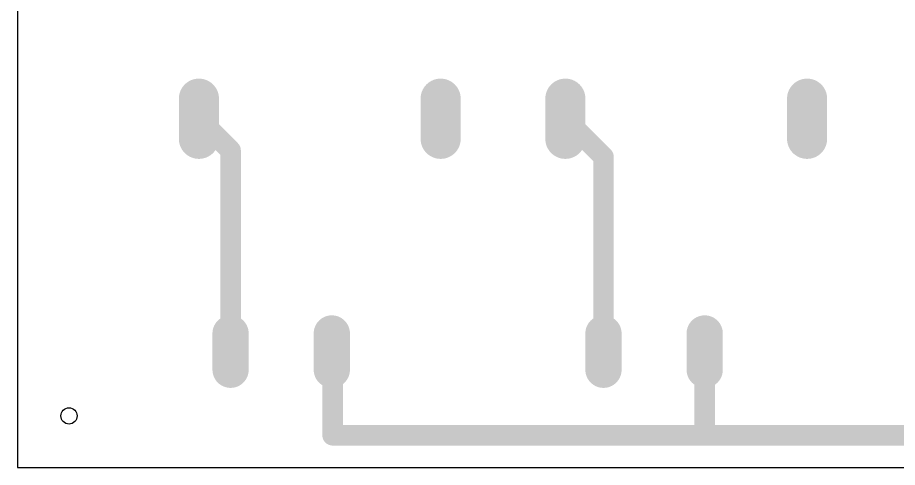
# Model space of a CAD drawing. Header units: millimetres. Extents: x 0 to 653, y 0 to 287.
# Drawn here: x 0 to 43.45, y 0 to 22.2 of the extents above; entities that cross this region are included whole.
import ezdxf

# ---------------------------------------------------------------- set-up
doc = ezdxf.new("R2010")
doc.units = ezdxf.units.MM
for name, color, linetype in [('16', 7, 'Continuous'), ('17', 7, 'Continuous'), ('20', 7, 'Continuous')]:
    doc.layers.add(name, color=color, linetype=linetype)

# ---------------------------------------------------------------- blocks, each defined once
blk = doc.blocks.new('LONGP100')
at = {"const_width": 1}
blk.add_lwpolyline([(-0.5, 0), (0.5, 0)], dxfattribs=at)
at = {"const_width": 0.5}
for points in [[(-0.5, 0.25, 1), (-0.5, -0.25)], [(0.5, -0.25, 1), (0.5, 0.25)]]:
    blk.add_lwpolyline(points, format="xyb", dxfattribs=at)

msp = doc.modelspace()

# ---------------------------------------------------------------- linework, layer by layer
at = {"layer": '16', "const_width": 1.016}
for points in [[(8.954, 17.209), (10.518, 15.645)], [(27.051, 17.209), (28.933, 15.327)], [(10.518, 15.645), (10.518, 5.715)], [(28.933, 15.327), (28.933, 5.715)], [(15.518, 5.715), (15.557, 5.675)], [(15.557, 5.675), (15.557, 1.587)], [(33.932, 5.715), (33.932, 1.627)], [(15.557, 1.587), (33.972, 1.587)], [(33.932, 1.627), (33.972, 1.587)], [(33.972, 1.587), (51.752, 1.587)]]:
    msp.add_lwpolyline(points, dxfattribs=at)
at = {"layer": '16', "const_width": 0.508}
for points in [[(9.133, 17.388, 1), (8.774, 17.029)], [(27.231, 17.388, 1), (26.871, 17.029)], [(10.771, 15.645, 1), (10.264, 15.645)], [(10.338, 15.465, 1), (10.697, 15.824)], [(29.186, 15.327, 1), (28.678, 15.327)], [(28.753, 15.147, 1), (29.112, 15.507)], [(15.697, 5.895, 1), (15.338, 5.535)], [(15.812, 5.675, 1), (15.303, 5.675)], [(15.378, 5.495, 1), (15.737, 5.855)], [(34.187, 5.715, 1), (33.678, 5.715)], [(10.264, 5.715, 1), (10.771, 5.715)], [(28.678, 5.715, 1), (29.186, 5.715)], [(15.557, 1.841, 1), (15.557, 1.333)], [(15.303, 1.587, 1), (15.812, 1.587)], [(33.678, 1.627, 1), (34.187, 1.627)], [(34.112, 1.807, 1), (33.753, 1.448)], [(33.972, 1.841, 1), (33.972, 1.333)], [(33.793, 1.408, 1), (34.152, 1.767)], [(33.972, 1.333, 1), (33.972, 1.841)]]:
    msp.add_lwpolyline(points, format="xyb", dxfattribs=at)
at = {"layer": '20'}
for p, q in [((0, 93.65), (0, 0)), ((0, 0), (187.94, 0))]:
    msp.add_line(p, q, dxfattribs=at)
msp.add_circle((2.54, 2.54), 0.4, dxfattribs=at)

# ---------------------------------------------------------------- block references
at = {"layer": '17'}
for p, xscale, yscale, rotation in [((8.954, 17.209), 1.9812, 1.9812, 270), ((8.954, 17.209), 1.9812, 1.9812, 270), ((20.892, 17.209), 1.9812, 1.9812, 270), ((20.892, 17.209), 1.9812, 1.9812, 270), ((27.051, 17.209), 1.9812, 1.9812, 270), ((27.051, 17.209), 1.9812, 1.9812, 270), ((38.989, 17.209), 1.9812, 1.9812, 270), ((38.989, 17.209), 1.9812, 1.9812, 270), ((10.518, 5.715), 1.7907, 1.7907, 90), ((10.518, 5.715), 1.7907, 1.7907, 90), ((15.518, 5.715), 1.7907, 1.7907, 90), ((15.518, 5.715), 1.7907, 1.7907, 90), ((28.933, 5.715), 1.7907, 1.7907, 90), ((28.933, 5.715), 1.7907, 1.7907, 90), ((33.932, 5.715), 1.7907, 1.7907, 90), ((33.932, 5.715), 1.7907, 1.7907, 90)]:
    msp.add_blockref('LONGP100', p, dxfattribs=dict(at, xscale=xscale, yscale=yscale, rotation=rotation))

doc.saveas('drawing.dxf')
